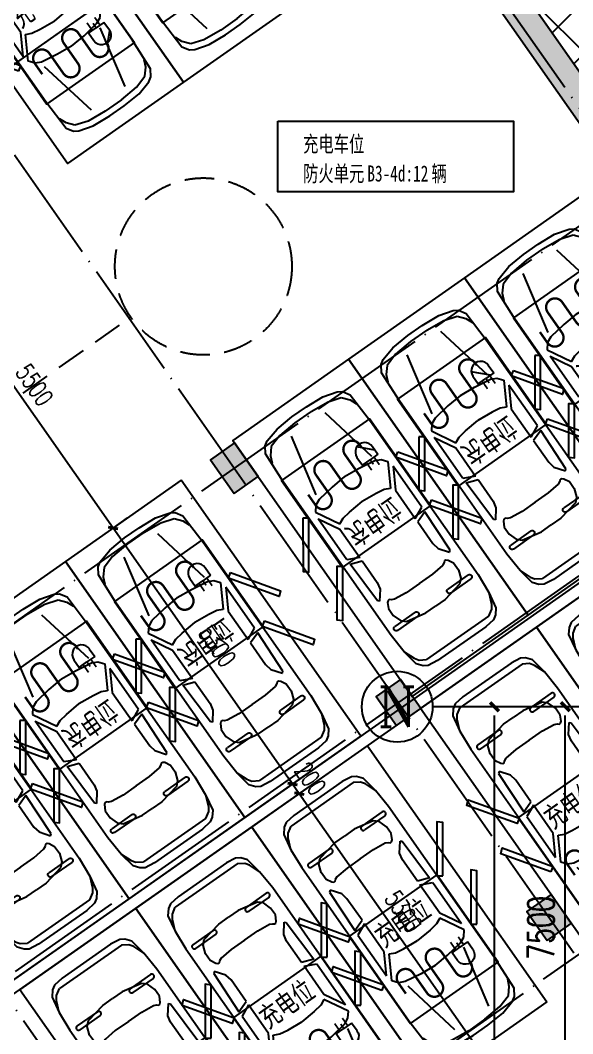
# Model space of a CAD drawing. Header units: millimetres. Extents: x 12325263 to 13848842, y -1463133 to 573208.
# Drawn here: x 12532703 to 12542073, y -1308429 to -1291252 of the extents above; entities that cross this region are included whole.
import ezdxf
from ezdxf.enums import TextEntityAlignment as Align

# ---------------------------------------------------------------- set-up
doc = ezdxf.new("R2010")
doc.units = ezdxf.units.MM
doc.header["$LTSCALE"] = 1000
for name, pattern in [('DASHED2', [0.375, 0.25, -0.125]), ('地下室负三层平面图$0$-3F平面$0$$AUDIT_BAD_LTYPE2', [0]), ('地下室轴网$0$DOTE', [2.4200000000000004, 2, -0.2, 0.02, -0.2])]:
    doc.linetypes.add(name, pattern=pattern)
for name, color, linetype in [('A-ANNO-DIMS', 83, 'Continuous'), ('A-ANNO-TEXT', 7, 'Continuous'), ('A-WALL', 5, 'Continuous'), ('A-WALL-PATT', 8, 'Continuous'), ('A_WALL(防火墙)', 151, 'Continuous'), ('AXIS', 3, 'Continuous'), ('AXIS_TEXT', 7, 'Continuous'), ('G-合 -3F地下室墙柱$0$COLUMN', 6, 'Continuous'), ('PUB_HATCH', 8, 'Continuous'), ('地下室轴网$0$DIM-AXISDIMS', 3, 'Continuous'), ('地下室轴网$0$DIM-AXISDOWN', 16, 'Continuous'), ('水沟+分水线', 133, 'Continuous'), ('车道中心线', 6, 'Continuous'), ('酒店机动车位', 153, 'Continuous')]:
    doc.layers.add(name, color=color, linetype=linetype)
doc.styles.add('_TCH_AXIS', font='COMPLEX', dxfattribs={"bigfont": 'GBCBIG'})
doc.styles.add('_TCH_DIM_T3', font='SIMPLEX.shx', dxfattribs={"width": 0.7058823529411765, "bigfont": 'GBCBIG.shx'})
doc.styles.add('COMPLEX', font='COMPLEX')
doc.styles.add('TITXV', font='', dxfattribs={"width": 0.7})
doc.styles.add('地下室轴网$0$DIM_FONT', font='SIMPLEX', dxfattribs={"width": 0.8})
doc.styles.add('黑体', font='simhei.ttf', dxfattribs={"width": 0.7})
doc.styles.get('TITXV').set_extended_font_data('SimSun')
doc.dimstyles.new('_TCH_ARCH&&120', dxfattribs={"dimtxt": 306, "dimasz": 120, "dimexe": 300, "dimexo": 360, "dimgap": 147, "dimtad": 1, "dimdec": 0, "dimzin": 0, "dimdsep": 46, "dimtxsty": '_TCH_DIM_T3', "dimblk": 'ARCHTICK', "dimcen": 0.09, "dimclrt": 7, "dimazin": 2, "dimtfac": 1, "dimtdec": 0, "dimtix": 1, "dimtmove": 2, "dimatfit": 3, "dimfxl": 1, "dimfxlon": 1, "dimtolj": 1, "dimtzin": 0, "dimarcsym": 0})
doc.dimstyles.new('_TCH_ARCH&&150', dxfattribs={"dimtxt": 446.25, "dimasz": 150, "dimexe": 375, "dimexo": 450, "dimgap": 189.375, "dimtad": 1, "dimdec": 0, "dimzin": 0, "dimdsep": 46, "dimtxsty": '_TCH_DIM_T3', "dimblk": 'asdggshdfhsg_ArchTick', "dimcen": 0.09, "dimclrt": 7, "dimazin": 2, "dimtfac": 1, "dimtdec": 0, "dimtix": 1, "dimtmove": 2, "dimatfit": 3, "dimfxl": 1, "dimtolj": 1, "dimtzin": 0, "dimarcsym": 0})
doc.dimstyles.new('地下室轴网$0$DIMN-150', dxfattribs={"dimscale": 1.5, "dimtxt": 300, "dimasz": 0.75, "dimexe": 250, "dimexo": 300, "dimgap": 150, "dimtad": 1, "dimdec": 0, "dimdsep": 46, "dimtxsty": '地下室轴网$0$DIM_FONT', "dimblk": 'asdggbj-13-地下室轴网$0$_DIMX', "dimcen": 2.5, "dimclrd": 256, "dimclre": 256, "dimclrt": 256, "dimazin": 0, "dimtfac": 1, "dimtdec": 0, "dimtix": 1, "dimtmove": 2, "dimatfit": 3, "dimldrblk": 'asdggbj-13-地下室轴网$0$_DIMX', "dimfxl": 1, "dimtolj": 1, "dimtzin": 0, "dimarcsym": 0})

# ---------------------------------------------------------------- blocks, each defined once
blk = doc.blocks.new('asdfsafd')
at = {"layer": 'PUB_HATCH'}
blk.add_hatch(color=256, dxfattribs=at).paths.add_polyline_path([(-24989.26792814023, 87402.65462490589), (-24729.18889229732, 87902.6199659266), (-42840.89759805771, 113729.2132433883), (-42963.18397791468, 113032.7609258716)])
at = {"layer": 'A-WALL'}
for p, q in [((-24729.18889229732, 87902.6199659266), (-42840.89759805771, 113729.2132433883)), ((-24989.26792814023, 87402.65462490589), (-42963.18397791468, 113032.7609258716))]:
    blk.add_line(p, q, dxfattribs=at)
blk = doc.blocks.new('asdfasdgdrg')
at = {"layer": '车道中心线', "linetype": 'DASHED2', "ltscale": 2}
blk.add_line((-76956.85169303603, 9657.011110616382), (-65301.6946424488, 17830.55112348986), dxfattribs=at)
blk.add_circle((-64073.58683634363, 18691.80092266691), 1500, dxfattribs=at)
blk = doc.blocks.new('asdfsfsdf')
at = {"color": 253, "linetype": '地下室负三层平面图$0$-3F平面$0$$AUDIT_BAD_LTYPE2', "transparency": 33554559, "extrusion": (0.0004477907748714072, 3.529959095306893e-16, 0.999999899741706)}
for p, q in [((-499.9999510645866, -141.1764707579277, 0.2238953878532797), (-724.9999280292541, -211.764705659356, 0.3246483119859617)), ((-168.7499837987125, -110.000000001397, 0.07556469346370548), (-499.9999510645866, -141.1764707579277, 0.2238953878532797)), ((168.7499823644757, -109.9999999995343, -0.07556469305539444), (-168.7499837987125, -110.000000001397, 0.07556469346370548)), ((168.7499823644757, -109.9999999995343, -0.07556469305539444), (499.999950107187, -141.1764707579277, -0.2238953876585836)), ((499.999950107187, -141.1764707579277, -0.2238953876585836), (724.9999261181802, -211.7647058977745, -0.3246483115967724)), ((-824.9999170508236, -329.4117646231316, 0.3694273889297957), (-874.99991251342, -447.0588235869072, 0.3918169277702976)), ((-724.9999280292541, -211.764705659356, 0.3246483119859617), (-824.9999170508236, -329.4117646231316, 0.3694273889297957)), ((-349.9999665804207, -258.8235292448662, 0.1567267717199455), (-574.9999421145767, -1317.647058726754, 0.2574796953287081)), ((349.9999641925097, -258.8235292430036, -0.1567267711171998), (574.9999411571771, -1317.647058724891, -0.2574796952492556)), ((724.9999261181802, -211.7647058977745, -0.3246483115967724), (824.9999175239354, -329.4117646231316, -0.3694273894917245)), ((824.9999175239354, -329.4117646231316, -0.3694273894917245), (874.9999125096947, -447.0588235869072, -0.3918169281189517)), ((-274.9999726694077, -1364.705882550683, 0.1231424633135522), (-574.9999425914139, -1411.764705897775, 0.2574796953093296)), ((2.365559339523315e-07, -1341.176470519509), (-274.9999726694077, -1364.705882550683, 0.1231424633135522)), ((2.365559339523315e-07, -1341.176470519509), (274.9999717120081, -1364.705882312264, -0.1231424628849248)), ((274.9999717120081, -1364.705882312264, -0.1231424628849248), (574.9999416340142, -1411.764705897775, -0.2574796953464441)), ((-674.9999320898205, -1458.823529244866, 0.3022587728158986), (-749.9999260008335, -1552.941176654305, 0.3358430815717435)), ((-574.9999425914139, -1411.764705897775, 0.2574796953093296), (-674.9999320898205, -1458.823529244866, 0.3022587728158986)), ((574.9999416340142, -1411.764705897775, -0.2574796953464441), (674.9999316073954, -1458.823529481422, -0.3022587727170486)), ((674.9999316073954, -1458.823529481422, -0.3022587727170486), (749.9999240897596, -1552.941176414024, -0.3358430809488905)), ((-774.9999220632017, -2517.647058726754, 0.3470378507689607), (-774.9999220632017, -1670.588235379662, 0.3470378503031141)), ((-774.9999220632017, -1670.588235379662, 0.3470378503031141), (-574.9999421145767, -2023.529411557596, 0.257479695328853)), ((-749.9999260008335, -1552.941176654305, 0.3358430815717435), (-524.9999480806291, -1952.941176654305, 0.2350901571286059)), ((749.9999240897596, -1552.941176414024, -0.3358430809488905), (524.9999452158809, -1952.941176415887, -0.2350901560785282)), ((774.9999230131507, -1670.588235379662, -0.3470378509613082), (574.9999421108514, -2023.529411794152, -0.2574796950939764)), ((774.9999225363135, -2517.64705896331, -0.3470378506309664), (774.9999230131507, -1670.588235379662, -0.3470378509613082)), ((-424.9999581072479, -1905.882352830376, 0.1903110794088359), (-274.9999731462449, -1882.35294127604, 0.1231424632944275)), ((-274.9999731462449, -1882.35294127604, 0.1231424632944275), (2.365559339523315e-07, -1858.823529244866)), ((274.9999717120081, -1882.352941035759, -0.1231424628847421), (2.365559339523315e-07, -1858.823529244866)), ((424.999956196174, -1905.882352830376, -0.1903110785527894), (274.9999717120081, -1882.352941035759, -0.1231424628847421)), ((-574.9999421145767, -2023.529411557596, 0.257479695328853), (-574.9999421145767, -2611.764705659356, 0.2574796952125222)), ((-524.9999480806291, -1952.941176654305, 0.2350901571286059), (-424.9999581072479, -1905.882352830376, 0.1903110794088359)), ((524.9999452158809, -1952.941176415887, -0.2350901560785282), (424.999956196174, -1905.882352830376, -0.1903110785527894)), ((574.9999421108514, -2023.529411794152, -0.2574796950939764), (574.9999411571771, -2611.764705897775, -0.2574796951324972)), ((-574.9999421145767, -2611.764705659356, 0.2574796952125222), (-774.9999220632017, -2517.647058726754, 0.3470378507689607)), ((574.9999411571771, -2611.764705897775, -0.2574796951324972), (774.9999225363135, -2517.64705896331, -0.3470378506309664)), ((-774.9999215863645, -2611.764705899637, 0.3470378500898093), (-574.9999416377395, -2682.35294127604, 0.2574796952319682)), ((-749.9999255239964, -3388.235294345301, 0.3358430813588681), (-774.9999215863645, -2611.764705899637, 0.3470378500898093)), ((-574.9999416377395, -2682.35294127604, 0.2574796952319682), (-574.9999421145767, -3129.41176486155, 0.257479695562074)), ((774.9999225363135, -2611.764705659356, -0.3470378507473485), (574.9999416340142, -2682.35294127604, -0.2574796952294666)), ((574.9999416340142, -2682.35294127604, -0.2574796952294666), (574.9999416340142, -3129.411764621269, -0.2574796948800628)), ((749.9999245665967, -3388.235294343438, -0.3358430809290396), (774.9999225363135, -2611.764705659356, -0.3470378507473485)), ((-599.9999405629933, -3247.058823586907, 0.2686744650115782), (-724.9999270755798, -3411.764705897775, 0.324648311792771)), ((-574.9999421145767, -3129.41176486155, 0.257479695562074), (-599.9999405629933, -3247.058823586907, 0.2686744650115782)), ((574.9999416340142, -3129.411764621269, -0.2574796948800628), (599.9999391268939, -3247.058823586907, -0.2686744647175814)), ((599.9999391268939, -3247.058823586907, -0.2686744647175814), (724.9999275486916, -3411.764705897775, -0.3246483115377303)), ((-724.9999270755798, -3411.764705897775, 0.324648311792771), (-749.9999255239964, -3388.235294345301, 0.3358430813588681)), ((724.9999275486916, -3411.764705897775, -0.3246483115377303), (749.9999245665967, -3388.235294343438, -0.3358430809290396)), ((-624.9999380558729, -3505.882353068795, 0.2798692348493339), (-674.9999320898205, -3599.999999762978, 0.3022587729329561)), ((-674.9999320898205, -3599.999999762978, 0.3022587729329561), (-674.9999320898205, -3741.17647075979, 0.3022587729329017)), ((-599.9999405629933, -3482.352941274177, 0.2686744655939557), (-624.9999380558729, -3505.882353068795, 0.2798692348493339)), ((-574.9999421145767, -3482.35294127604, 0.2574796953293679), (-599.9999405629933, -3482.352941274177, 0.2686744655939557)), ((-549.9999470058829, -3505.882352830376, 0.2462849269087827), (-574.9999421145767, -3482.35294127604, 0.2574796953293679)), ((-499.9999496340752, -3529.41176486155, 0.2238953872139153), (-549.9999470058829, -3505.882352830376, 0.2462849269087827)), ((-274.9999731462449, -3552.941176415887, 0.1231424632950173), (-499.9999496340752, -3529.41176486155, 0.2238953872139153)), ((7.133930921554565e-07, -3552.941176654305), (-274.9999731462449, -3552.941176415887, 0.1231424632950173)), ((7.133930921554565e-07, -3552.941176654305), (274.9999726656824, -3552.941176415887, -0.1231424630783778)), ((274.9999726656824, -3552.941176415887, -0.1231424630783778), (499.999950107187, -3529.41176486155, -0.2238953881230394)), ((499.999950107187, -3529.41176486155, -0.2238953881230394), (549.9999441411346, -3505.882352830376, -0.2462849258573907)), ((549.9999441411346, -3505.882352830376, -0.2462849258573907), (574.9999416340142, -3482.35294127604, -0.2574796952294021)), ((574.9999416340142, -3482.35294127604, -0.2574796952294021), (599.9999391268939, -3482.352941274177, -0.2686744647174983)), ((599.9999391268939, -3482.352941274177, -0.2686744647174983), (624.9999351911247, -3505.882352830376, -0.2798692334487053)), ((624.9999351911247, -3505.882352830376, -0.2798692334487053), (674.9999311305583, -3600.000000001397, -0.3022587726192891)), ((674.9999311305583, -3600.000000001397, -0.3022587726192891), (674.9999316073954, -3741.176470281091, -0.3022587730655932)), ((-674.9999320898205, -3741.17647075979, 0.3022587729329017), (-624.9999380558729, -3882.352941037621, 0.2798692345000124)), ((674.9999316073954, -3741.176470281091, -0.3022587730655932), (624.9999351911247, -3882.352941037621, -0.2798692334484588)), ((-624.9999380558729, -3882.352941037621, 0.2798692345000124), (-549.9999460522085, -3952.941176414024, 0.2462849269474509)), ((624.9999351911247, -3882.352941037621, -0.2798692334484588), (549.9999450948089, -3952.941176654305, -0.2462849259351472)), ((-549.9999460522085, -3952.941176414024, 0.2462849269474509), (-199.9999792352319, -4023.529411794152, 0.08955815500490981)), ((-199.9999792352319, -4023.529411794152, 0.08955815500490981), (2.365559339523315e-07, -4023.529411553871)), ((199.9999801851809, -4023.529411553871, -0.08955815519579101), (2.365559339523315e-07, -4023.529411553871)), ((549.9999450948089, -3952.941176654305, -0.2462849259351472), (199.9999801851809, -4023.529411553871, -0.08955815519579101)), ((-874.9999120365828, -4352.941176656168, 0.3918169277909837), (-799.9999205116183, -4541.176470521372, 0.3582326202192607)), ((874.9999125096947, -4352.941176414024, -0.3918169282337609), (799.9999190755188, -4541.176470757928, -0.3582326193421601)), ((-799.9999205116183, -4541.176470521372, 0.3582326202192607), (-749.9999260008335, -4611.764706136193, 0.3358430813398884)), ((-749.9999260008335, -4611.764706136193, 0.3358430813398884), (-641.2499364260584, -4680.000000241678, 0.2871458345919543)), ((749.9999240897596, -4611.764706136193, -0.3358430808314997), (641.249935945496, -4680.000000001397, -0.2871458343748414)), ((799.9999190755188, -4541.176470757928, -0.3582326193421601), (749.9999240897596, -4611.764706136193, -0.3358430808314997)), ((641.249935945496, -4680.000000001397, -0.2871458343748414), (-641.2499364260584, -4680.000000241678, 0.2871458345919543))]:
    blk.add_line(p, q, dxfattribs=at)
for points in [[(-474.9999997620226, -23.52941179275513), (-149.9999997613286, -7.049211745248385e-29), (149.9999997613286, 7.049211745248385e-29), (474.9999992851854, -23.52941203117371), (724.9999997609804, -94.11764716915788), (799.9999992858793, -141.1764707565308), (875.0000002394273, -258.8235292453319), (899.9999983314156, -823.5294117927554), (899.99999928509, -4000.000000238419), (875.0000002394273, -4352.941176414491), (824.9999992870789, -4635.294117448852), (750.0000002408798, -4729.411765098573), (674.9999992854691, -4776.470588445664), (500.0000002381968, -4800.000000000001), (-500.000000715034, -4800.000000000001), (-674.9999997604438, -4776.470588210971), (-750.0000007158543, -4729.411765098573), (-825.0000007175906, -4635.294117927552), (-874.9999997607275, -4352.941176654772), (-900.0000007137389, -4000.000000238419), (-900.0000007156016, -823.5294117927554), (-874.999999285753, -258.8235297203065), (-800.0000007145284, -141.1764707602561), (-724.9999997591177, -94.11764669418336)], [(-981.91520381036, -1513.230591773987), (-1500.00000071459, -2253.132360218093), (-1425.335413217106, -2320.844957351685), (-900.0000007156016, -1570.588235139847)]]:
    blk.add_lwpolyline(points, close=True, dxfattribs=at)
for points, elevation in [([(981.915204765897, -1513.230591773987), (1499.999998807242, -2253.132359979675), (1425.335412263431, -2320.844957351685), (899.9999988082526, -1570.588235378266)], 1.176665431756874e-10), ([(-900.0000007156016, -2570.588235378266), (-981.9152042871972, -2513.230591535569), (-1500.00000071459, -3253.132359743119), (-1425.335413217105, -3320.844957351685)], -1.149049744242348e-10), ([(981.915204765897, -2513.230591773987), (1499.99999785543, -3253.132359743119), (1425.335412265294, -3320.844957351685), (899.9999992850899, -2570.588235378266)], 1.171056029924955e-10)]:
    blk.add_lwpolyline(points, close=True, dxfattribs=dict(at, elevation=elevation))
blk = doc.blocks.new('车位')
h = blk.add_hatch()
h.set_pattern_fill('ANSI31', color=256, scale=999.9999999999999, angle=-2.394345736421314e-08)
h.set_pattern_definition([(44.99999997605653, (-2400.000001788139, -5299.987687110901), (-1122.532014664547, 1122.532015602742), [])])
h.paths.add_polyline_path([(1879.999998450279, -3854.664422988892), (1879.999998569489, -3694.664422988892), (1719.999998450279, -3694.664423465729), (1559.999998569489, -3694.664422988892), (1559.999998569489, -3854.664422988892, 0.9898630017247371)])
for p, q in [((399.9999972712249, -1099.999999266118), (399.9999972712249, -1099.999999266118)), ((860.0160205308348, -1059.999999538064), (440.0000015441328, -1059.999999726191)), ((860.0160163957626, -1139.999999061227), (439.9999974090606, -1139.999999249354)), ((1499.999997032806, -1100.000607695431), (1499.999997032806, -1100.000607695431)), ((1959.999996932223, -1140), (1539.779563577846, -1140.000000188127)), ((1960.220432037488, -1060.000607967377), (1539.99999868311, -1060.000607678667)), ((1999.999996913597, -1099.999999981374), (1999.999996913597, -1099.999999981374)), ((1879.999998569489, -3694.664422988892), (1719.999998450279, -3694.664423465729)), ((1879.999998450279, -3854.664422988892), (1879.999998569489, -3694.664422988892))]:
    blk.add_line(p, q)
for points in [[(2399.999996781349, -5300.000001430511), (-2.741813659667969e-06, -5299.999999046326), (0, 0), (2399.999999880791, -9.5367431640625e-07)], [(289.9999990463257, -2468.601806640625), (2109.999998927116, -2468.601807117462), (2109.99999833107, -4269.228533267975), (289.9999980926514, -4269.228532314301)]]:
    blk.add_lwpolyline(points, close=True)
at = {"const_width": 39.99999999999999}
blk.add_lwpolyline([(519.9999985694885, -3813.032121181488), (519.9999986886978, -3590.069902896881, -1), (819.9999984502792, -3590.069902420044), (819.9999982118607, -4010.994340896606, 1), (1119.999998450279, -4010.994340896606), (1119.999998569489, -3590.069902896881, -1), (1419.999998569489, -3590.069902896881), (1419.999998211861, -4010.994341373444, 1), (1719.999998450279, -4010.994341373444), (1719.999998211861, -3963.042503356934)], format="xyb", dxfattribs=at)
at = {"const_width": 30}
for points in [[(1639.999998211861, -3694.664422988892), (1639.99999833107, -3534.203485965729)], [(1719.999998450279, -3694.664423465729), (1719.99999833107, -3599.861834049225)], [(1799.999998688698, -3694.664422988892), (1799.999998450279, -3534.203485488892)]]:
    blk.add_lwpolyline(points, dxfattribs=at)
blk.add_lwpolyline([(1879.99999833107, -3851.403974533081, -1), (1559.999998569489, -3854.664422988892), (1559.999998569489, -3694.664422988892), (1719.999998450279, -3694.664423465729)], format="xyb")
for centre, radius, start, end in [((439.999996913597, -1099.999998772517), 39.99999999999999, 90, 180), ((439.999996913597, -1099.999998772517), 39.99999999999999, 180, 270), ((859.9999972712249, -1100.000002399087), 39.99999999999998, 0, 90), ((859.9999972712249, -1100.000002399087), 39.99999999999998, 270, 0), ((1539.999996555969, -1100.000607678667), 39.99999999999999, 90, 180), ((1539.999996555969, -1100.000607678667), 39.99999999999999, 180, 270), ((1959.999997390434, -1100.000000476837), 39.99999999999999, 0, 90), ((1959.999996913597, -1100.0006108284), 39.99999999999998, 0, 90), ((1959.999997390434, -1100.000000476837), 39.99999999999999, 270, 0), ((1959.999996913597, -1100.0006108284), 39.99999999999998, 270, 0)]:
    blk.add_arc(centre, radius, start, end)
at = {"xscale": -1, "rotation": 180}
blk.add_blockref('asdfsfsdf', (1200.000000184402, -5050.000001905253), dxfattribs=at)
at = {"insert": (661.5946944952011, -2614.821184158325), "char_height": 349.9999999999999, "attachment_point": 1, "rotation": 359.99999997605653, "style": '黑体'}
blk.add_mtext_dynamic_manual_height_columns('充电位', width=1328.110077857971, gutter_width=1750, heights=[0], dxfattribs=at)
blk = doc.blocks.new('_AXISO')
blk.add_circle((0, 0), 0.5)
at = {"layer": 'AXIS_TEXT', "style": 'COMPLEX', "width": 1.041666666666667}
blk.add_attdef('A', text='', height=0.56, dxfattribs=at).set_placement((-0.25, -0.28), (0.25, -0.28), align=Align.FIT)
blk = doc.blocks.new('asdggshdfhsg_ArchTick')
at = {"color": 0, "linetype": 'ByBlock', "const_width": 0.4}
blk.add_lwpolyline([(-0.5, -0.5), (0.5, 0.5)], dxfattribs=at)
blk = doc.blocks.new('*D5258')
at = {"layer": 'AXIS', "color": 0, "lineweight": -2, "transparency": 16777216}
for p, q in [((12411816.81071017, 1078989.759090748), (12406941.81071017, 1078989.759090748)), ((12407316.81071017, 996139.7590900625), (12407316.81071017, 1078839.759090748)), ((12411816.81071017, 995989.7590900625), (12406941.81071017, 995989.7590900625))]:
    blk.add_line(p, q, dxfattribs=at)
at = {"layer": 'Defpoints', "color": 0, "transparency": 16777216}
for p in [(12407316.81071017, 1078989.759090748), (12412266.81071017, 1078989.759090748), (12412266.81071017, 995989.7590900625)]:
    blk.add_point(p, dxfattribs=at)
at = {"layer": 'AXIS', "color": 0, "lineweight": -2, "transparency": 16777216, "xscale": 150, "yscale": 150, "zscale": 150}
for p, rotation in [((12407316.81071017, 1078989.759090748), 90), ((12407316.81071017, 995989.7590900625), 270)]:
    blk.add_blockref('asdggshdfhsg_ArchTick', p, dxfattribs=dict(at, rotation=rotation))
at = {"layer": 'AXIS', "color": 7, "transparency": 16777216, "insert": (12406904.31071017, 1037489.759090407), "char_height": 446.25, "attachment_point": 5, "rotation": 90, "style": '_TCH_DIM_T3'}
blk.add_mtext('\\A1;83000', dxfattribs=at)
blk = doc.blocks.new('*D5271')
at = {"layer": 'AXIS', "color": 0, "lineweight": -2, "transparency": 16777216}
for p, q in [((12411816.81071017, 1078989.759090748), (12408141.81071017, 1078989.759090748)), ((12408516.81071017, 1071639.759090748), (12408516.81071017, 1078839.759090748)), ((12411816.81071017, 1071489.759090748), (12408141.81071017, 1071489.759090748))]:
    blk.add_line(p, q, dxfattribs=at)
at = {"layer": 'Defpoints', "color": 0, "transparency": 16777216}
for p in [(12408516.81071017, 1078989.759090748), (12412266.81071017, 1078989.759090748), (12412266.81071017, 1071489.759090748)]:
    blk.add_point(p, dxfattribs=at)
at = {"layer": 'AXIS', "color": 0, "lineweight": -2, "transparency": 16777216, "xscale": 150, "yscale": 150, "zscale": 150}
for p, rotation in [((12408516.81071017, 1078989.759090748), 90), ((12408516.81071017, 1071489.759090748), 270)]:
    blk.add_blockref('asdggshdfhsg_ArchTick', p, dxfattribs=dict(at, rotation=rotation))
at = {"layer": 'AXIS', "color": 7, "transparency": 16777216, "insert": (12408104.31071017, 1075239.75909075), "char_height": 446.25, "attachment_point": 5, "rotation": 90, "style": '_TCH_DIM_T3'}
blk.add_mtext('\\A1;7500', dxfattribs=at)
blk = doc.blocks.new('_FZH')
blk.add_lwpolyline([(-0.5, -0.5), (0.5, -0.5), (0.5, 0.5), (-0.5, 0.5)], close=True)
at = {"layer": 'PUB_HATCH'}
blk.add_solid([(-0.5, -0.5), (0.5, -0.5), (-0.5, 0.5), (0.5, 0.5)], dxfattribs=at)
blk = doc.blocks.new('asdggG-合 -3F地下室墙柱')
at = {"layer": 'G-合 -3F地下室墙柱$0$COLUMN', "color": 2}
for p, xscale, yscale, zscale, rotation in [((711572792.9043676, 2542270311.803633), 500.0000000408216, 699.999999483953, 699.999999483953, 45.00000005795608), ((711576222.3722544, 2542266882.335744), 499.9999997036468, 600.0000011953802, 600.0000011953802, 45.00000001931869), ((711579368.9974307, 2542263735.710568), 499.9999997036468, 599.9999996780937, 599.9999996780937, 45.00000001931869)]:
    blk.add_blockref('_FZH', p, dxfattribs=dict(at, xscale=xscale, yscale=yscale, zscale=zscale, rotation=rotation))
blk = doc.blocks.new('asdggbj-13-地下室轴网$0$_DIMX')
blk.add_line((-150, 0), (150, 0))
at = {"const_width": 50}
blk.add_lwpolyline([(-70, -70), (70, 70)], dxfattribs=at)
blk = doc.blocks.new('*D1258')
at = {"layer": 'Defpoints', "color": 0, "transparency": 16777216}
for p in [(711576664.8486117, 2542282386.18656), (711574720.3049527, 2542280441.642905), (711578821.5242808, 2542276340.423568)]:
    blk.add_point(p, dxfattribs=at)
at = {"layer": '地下室轴网$0$DIM-AXISDIMS', "lineweight": -2, "transparency": 16777216}
for p, q in [((711575038.5030047, 2542280759.840956), (711576930.0136551, 2542282651.351603)), ((711580765.2724446, 2542278285.762718), (711576665.6441069, 2542282385.391065)), ((711579139.7223327, 2542276658.621619), (711581031.2329831, 2542278550.132266))]:
    blk.add_line(p, q, dxfattribs=at)
at = {"layer": '地下室轴网$0$DIM-AXISDIMS', "lineweight": -2, "transparency": 16777216, "xscale": 1.125, "yscale": 1.125, "zscale": 1.125}
for p, rotation in [((711576664.8486117, 2542282386.18656), 134.9999999400454), ((711580766.0679398, 2542278284.967223), 314.9999999400454)]:
    blk.add_blockref('asdggbj-13-地下室轴网$0$_DIMX', p, dxfattribs=dict(at, rotation=rotation))
at = {"layer": '地下室轴网$0$DIM-AXISDIMS', "transparency": 16777216, "insert": (711579033.6563274, 2542280653.774942), "char_height": 450, "attachment_point": 5, "rotation": 314.9999999400454, "style": '地下室轴网$0$DIM_FONT'}
blk.add_mtext('\\A1;5800', dxfattribs=at)
blk = doc.blocks.new('_ArchTick')
at = {"color": 0, "linetype": 'ByBlock', "const_width": 0.4}
blk.add_lwpolyline([(-0.5, -0.5), (0.5, 0.5)], dxfattribs=at)
blk = doc.blocks.new('*D3691')
at = {"layer": 'A-ANNO-DIMS', "color": 0, "lineweight": -2, "transparency": 16777216}
for p, q in [((12531118.9708339, -1295354.760377453), (12531365.41124101, -1295181.936404171)), ((12531119.78957279, -1295354.186211429), (12534277.70260319, -1299857.249982443)), ((12534276.8838643, -1299857.824148467), (12534523.32427141, -1299685.000175186))]:
    blk.add_line(p, q, dxfattribs=at)
at = {"layer": 'Defpoints', "color": 0, "transparency": 16777216}
for p in [(12530025.16053024, -1296121.828752754), (12534277.70260319, -1299857.249982443), (12533183.07356064, -1300624.892523768)]:
    blk.add_point(p, dxfattribs=at)
at = {"layer": 'A-ANNO-DIMS', "color": 0, "lineweight": -2, "transparency": 16777216, "xscale": 120, "yscale": 120, "zscale": 120}
for p, rotation in [((12531119.78957279, -1295354.186211429), 125.0412492585793), ((12534277.70260319, -1299857.249982443), 305.0412492585793)]:
    blk.add_blockref('_ArchTick', p, dxfattribs=dict(at, rotation=rotation))
at = {"layer": 'A-ANNO-DIMS', "color": 7, "transparency": 16777216, "insert": (12532944.36775621, -1297433.468289678), "char_height": 306, "attachment_point": 5, "rotation": 305.04124925857934, "style": '_TCH_DIM_T3'}
blk.add_mtext('\\A1;5500', dxfattribs=at)
blk = doc.blocks.new('*D3692')
at = {"layer": 'A-ANNO-DIMS', "color": 0, "lineweight": -2, "transparency": 16777216}
for p, q in [((12534276.88386429, -1299857.824148467), (12534523.32427141, -1299685.000175186)), ((12534277.70260319, -1299857.249982443), (12537320.78263189, -1304196.566264314)), ((12537319.963893, -1304197.140430338), (12537566.40430011, -1304024.316457056))]:
    blk.add_line(p, q, dxfattribs=at)
at = {"layer": 'Defpoints', "color": 0, "transparency": 16777216}
for p in [(12533183.07356063, -1300624.892523768), (12537320.78263189, -1304196.566264314), (12536226.15358933, -1304964.20880564)]:
    blk.add_point(p, dxfattribs=at)
at = {"layer": 'A-ANNO-DIMS', "color": 0, "lineweight": -2, "transparency": 16777216, "xscale": 120, "yscale": 120, "zscale": 120}
for p, rotation in [((12534277.70260319, -1299857.249982443), 125.0412492585804), ((12537320.78263189, -1304196.566264314), 305.0412492585804)]:
    blk.add_blockref('_ArchTick', p, dxfattribs=dict(at, rotation=rotation))
at = {"layer": 'A-ANNO-DIMS', "color": 7, "transparency": 16777216, "insert": (12536044.86428576, -1301854.658316121), "char_height": 306, "attachment_point": 5, "rotation": 305.04124925858036, "style": '_TCH_DIM_T3'}
blk.add_mtext('\\A1;5300', dxfattribs=at)
blk = doc.blocks.new('*D3693')
at = {"layer": 'A-ANNO-DIMS', "color": 0, "lineweight": -2, "transparency": 16777216}
for p, q in [((12537320.78263189, -1304196.566264313), (12537251.88270899, -1304098.317597024)), ((12537319.963893, -1304197.140430337), (12537566.40430011, -1304024.316457056)), ((12537320.78263189, -1304196.566264313), (12537435.6157971, -1304360.313986618)), ((12537434.79705821, -1304360.888152642), (12537681.23746532, -1304188.064179361)), ((12537435.6157971, -1304360.313986618), (12537504.51572, -1304458.562653907))]:
    blk.add_line(p, q, dxfattribs=at)
at = {"layer": 'Defpoints', "color": 0, "transparency": 16777216}
for p in [(12537435.6157971, -1304360.313986618), (12536226.15358934, -1304964.208805638), (12536340.98675455, -1305127.956527945)]:
    blk.add_point(p, dxfattribs=at)
at = {"layer": 'A-ANNO-DIMS', "color": 0, "lineweight": -2, "transparency": 16777216, "xscale": 120, "yscale": 120, "zscale": 120}
for p, rotation in [((12537320.78263189, -1304196.566264313), 305.0412492585729), ((12537435.6157971, -1304360.313986618), 125.0412492585729)]:
    blk.add_blockref('_ArchTick', p, dxfattribs=dict(at, rotation=rotation))
at = {"layer": 'A-ANNO-DIMS', "color": 7, "transparency": 16777216, "insert": (12537623.82088272, -1304106.190318209), "char_height": 306, "attachment_point": 5, "rotation": 305.0412492585729, "style": '_TCH_DIM_T3'}
blk.add_mtext('\\A1;200', dxfattribs=at)
blk = doc.blocks.new('*D3694')
at = {"layer": 'A-ANNO-DIMS', "color": 0, "lineweight": -2, "transparency": 16777216}
for p, q in [((12537434.79705821, -1304360.888152642), (12537681.23746533, -1304188.064179361)), ((12537435.6157971, -1304360.313986618), (12540478.69562609, -1308699.629983711)), ((12540477.8768872, -1308700.204149735), (12540724.31729432, -1308527.380176454))]:
    blk.add_line(p, q, dxfattribs=at)
at = {"layer": 'Defpoints', "color": 0, "transparency": 16777216}
for p in [(12536340.98675455, -1305127.956527946), (12540478.69562609, -1308699.629983711), (12539384.06658354, -1309467.272525039)]:
    blk.add_point(p, dxfattribs=at)
at = {"layer": 'A-ANNO-DIMS', "color": 0, "lineweight": -2, "transparency": 16777216, "xscale": 120, "yscale": 120, "zscale": 120}
for p, rotation in [((12537435.6157971, -1304360.313986618), 125.0412492585843), ((12540478.69562609, -1308699.629983711), 305.0412492585843)]:
    blk.add_blockref('_ArchTick', p, dxfattribs=dict(at, rotation=rotation))
at = {"layer": 'A-ANNO-DIMS', "color": 7, "transparency": 16777216, "insert": (12539202.77737982, -1306357.722177907), "char_height": 306, "attachment_point": 5, "rotation": 305.0412492585843, "style": '_TCH_DIM_T3'}
blk.add_mtext('\\A1;5300', dxfattribs=at)
blk = doc.blocks.new('qlzw')
at = {"layer": 'AXIS'}
blk.add_line((12412266.81071017, 1078989.759090748), (12406266.81071017, 1078989.759090748), dxfattribs=at)
ref = blk.add_blockref('_AXISO', (12405666.81071017, 1078989.759090748), dxfattribs=dict(at, xscale=1200, yscale=1200, zscale=1200))
ref.add_attrib('A', 'N', dxfattribs={"layer": 'AXIS_TEXT', "height": 678.8225099390856, "style": '_TCH_AXIS', "width": 1.105263157897388}).set_placement((12405327.3994552, 1078650.347835778), (12406006.22196514, 1078650.347835778), align=Align.FIT)
for p1, distance, picture, middle in [((12412266.81071017, 995989.7590900625), 4950, '*D5258', (12406904.31071017, 1037489.759090407)), ((12412266.81071017, 1071489.759090748), 3750, '*D5271', (12408104.31071017, 1075239.75909075))]:
    dim = blk.add_aligned_dim(p1=p1, p2=(12412266.81071017, 1078989.759090748), distance=distance, dimstyle='_TCH_ARCH&&150', dxfattribs=at)
    dim.commit()
    dim.dimension.update_dxf_attribs({"geometry": picture, "text_midpoint": middle})
blk = doc.blocks.new('asdfds')
at = {"layer": '地下室轴网$0$DIM-AXISDOWN', "linetype": '地下室轴网$0$DOTE'}
for p, q in [((711568939.172398, 2542285903.508169), (711595915.2961, 2542258927.384467)), ((711575091.0013938, 2542283570.055792), (711543836.8816739, 2542252315.936056)), ((711563070.1861166, 2542280034.521885), (711590046.3098186, 2542253058.398182)), ((711580571.0789474, 2542278089.978238), (711549316.9592277, 2542246835.858502)), ((711584000.5468357, 2542274660.51035), (711552746.427116, 2542243406.390613)), ((711557201.199834, 2542274165.535599), (711584177.3235356, 2542247189.411897)), ((711587712.8574371, 2542270948.199748), (711556458.7377176, 2542239694.080012))]:
    blk.add_line(p, q, dxfattribs=at)
at = {"layer": '地下室轴网$0$DIM-AXISDIMS'}
dim = blk.add_linear_dim(base=(711576664.8486117, 2542282386.18656), p1=(711578821.5242807, 2542276340.423568), p2=(711574720.3049527, 2542280441.642905), angle=134.9999999333838, dimstyle='地下室轴网$0$DIMN-150', dxfattribs=at)
dim.commit()
dim.dimension.update_dxf_attribs({"geometry": '*D1258', "text_midpoint": (711579033.6563274, 2542280653.774942), "dimtype": 129})

msp = doc.modelspace()

# ---------------------------------------------------------------- hatches: boundary and pattern name
at = {"layer": 'A-WALL-PATT'}
h = msp.add_hatch(dxfattribs=at)
h.set_pattern_fill('ANSI37', color=252, scale=400)
h.set_pattern_definition([(45, (0, 0), (-449.0128060534576, 449.0128060534577), []), (135, (0, 0), (-449.0128060534577, -449.0128060534576), [])])
h.paths.add_polyline_path([(12504241.55586849, -1283957.969702356), (12637591.55586849, -1283957.969702356), (12637591.55586849, -1405607.969702357), (12504241.55586849, -1405607.969702357)])
h.paths.add_polyline_path([(12536667.44397216, -1284257.519106785), (12508912.19756728, -1303721.738868847), (12510476.64282127, -1305952.577048315), (12510476.64282127, -1360683.544963154), (12523697.00987751, -1360697.49956174), (12523657.22736275, -1398386.82786861), (12613949.47046454, -1398386.680534865), (12628138.60885084, -1317575.91585782), (12611264.04117262, -1314612.999011876), (12574996.82054267, -1314612.957628954), (12574997.80363845, -1307236.807132755), (12568296.80851373, -1307236.814778964), (12568296.81176471, -1310085.914022335), (12554779.15267792, -1310084.112384246)], flags=16)

# ---------------------------------------------------------------- linework, layer by layer
msp.add_lwpolyline([(12537070.21631531, -1292959.776102978), (12541070.21631531, -1292959.776102978), (12541070.21631531, -1294159.776102978), (12537070.21631531, -1294159.776102978)], close=True)
at = {"layer": 'A-WALL'}
for p, q in [((12532337.45969226, -1307691.27568303), (12545969.46299653, -1298131.412345046)), ((12532370.41899199, -1307912.44006645), (12546084.29618954, -1298295.160132152))]:
    msp.add_line(p, q, dxfattribs=at)
at = {"layer": 'A-WALL-PATT', "color": 252}
msp.add_lwpolyline([(12536667.44397216, -1284257.519106785), (12508912.19756728, -1303721.738868847), (12510476.64282127, -1305952.577048315), (12510476.64282127, -1360683.544963154), (12523697.00987751, -1360697.49956174), (12523657.22736275, -1398386.82786861), (12613949.47046454, -1398386.680534865), (12628138.60885084, -1317575.91585782), (12611264.04117262, -1314612.999011876), (12574996.82054267, -1314612.957628954), (12574997.80363845, -1307236.807132755), (12568296.80851373, -1307236.814778964), (12568296.81176471, -1310085.914022335), (12554779.15267792, -1310084.112384246)], close=True, dxfattribs=at)
at = {"layer": '水沟+分水线'}
msp.add_line((12511005.3511146, -1307139.409071102), (12538554.73703751, -1287819.556271491), dxfattribs=at)

# ---------------------------------------------------------------- block references
for name, p, rotation in [('asdfds', (-1127972875.768877, -2382204748.57026), 350.0412492541633), ('asdggG-合 -3F地下室墙柱', (-1127969968.402404, -2382206141.04408), 350.0413192028868)]:
    msp.add_blockref(name, p, dxfattribs=dict(rotation=rotation))
for name, p in [('asdfsafd', (12579508.34157021, -1397986.732350173)), ('asdfasdgdrg', (12599882.65250699, -1314116.310066598))]:
    msp.add_blockref(name, p)
at = {"layer": 'A_WALL(防火墙)'}
msp.add_blockref('qlzw', (133430.0103675351, -2381876.544840029), dxfattribs=at)
at = {"layer": '酒店机动车位', "rotation": 35.04123828566856}
for p in [(12532426.90014165, -1287964.16731068), (12530461.92653156, -1289342.165390996), (12541458.42068402, -1301539.197775965), (12539493.4469734, -1302917.19571376), (12536627.86096395, -1304926.776968951), (12534662.88735347, -1306304.775049541), (12532697.91364285, -1307682.772987336)]:
    msp.add_blockref('车位', p, dxfattribs=at)
at = {"layer": '酒店机动车位', "xscale": -1, "rotation": 215.041245061385}
for p in [(12543279.85339132, -1299956.515807313), (12541314.87994939, -1301334.514120984), (12539349.90660362, -1302712.512579042), (12536513.02813524, -1304763.029701316), (12534548.05452476, -1306141.027781906), (12532583.08107981, -1307519.026097699)]:
    msp.add_blockref('车位', p, dxfattribs=at)

# ---------------------------------------------------------------- texts
at = {"layer": 'A-ANNO-TEXT', "style": 'TITXV', "width": 0.7}
for s, p in [('充电车位', (12537500, -1293484.509143931)), ('防火单元', (12537500, -1293984.509143931)), ('B3-4d:12', (12538588.81012658, -1293984.509143931)), ('辆', (12539677.62025316, -1293984.509143931))]:
    msp.add_text(s, height=271.8987341772152, dxfattribs=at).set_placement(p)

# ---------------------------------------------------------------- dimensions: what is measured, and where the dimension line sits
at = {"layer": 'A-ANNO-DIMS'}
for p1, p2, distance, picture, middle in [((12530025.16053024, -1296121.828752755), (12533183.07356064, -1300624.892523769), 1336.96963766777, '*D3691', (12532944.36775621, -1297433.468289678)), ((12533183.07356064, -1300624.892523769), (12536226.15358934, -1304964.20880564), 1336.9696376691609, '*D3692', (12536044.86428576, -1301854.658316121)), ((12536226.15358934, -1304964.20880564), (12536340.98675455, -1305127.956527945), 1336.9696376696963, '*D3693', (12537623.82088272, -1304106.190318209)), ((12536340.98675455, -1305127.956527945), (12539384.06658354, -1309467.272525038), 1336.9696376683048, '*D3694', (12539202.77737982, -1306357.722177907))]:
    dim = msp.add_aligned_dim(p1=p1, p2=p2, distance=distance, dimstyle='_TCH_ARCH&&120', dxfattribs=at)
    dim.commit()
    dim.dimension.update_dxf_attribs({"geometry": picture, "text_midpoint": middle})

doc.saveas('drawing.dxf')
